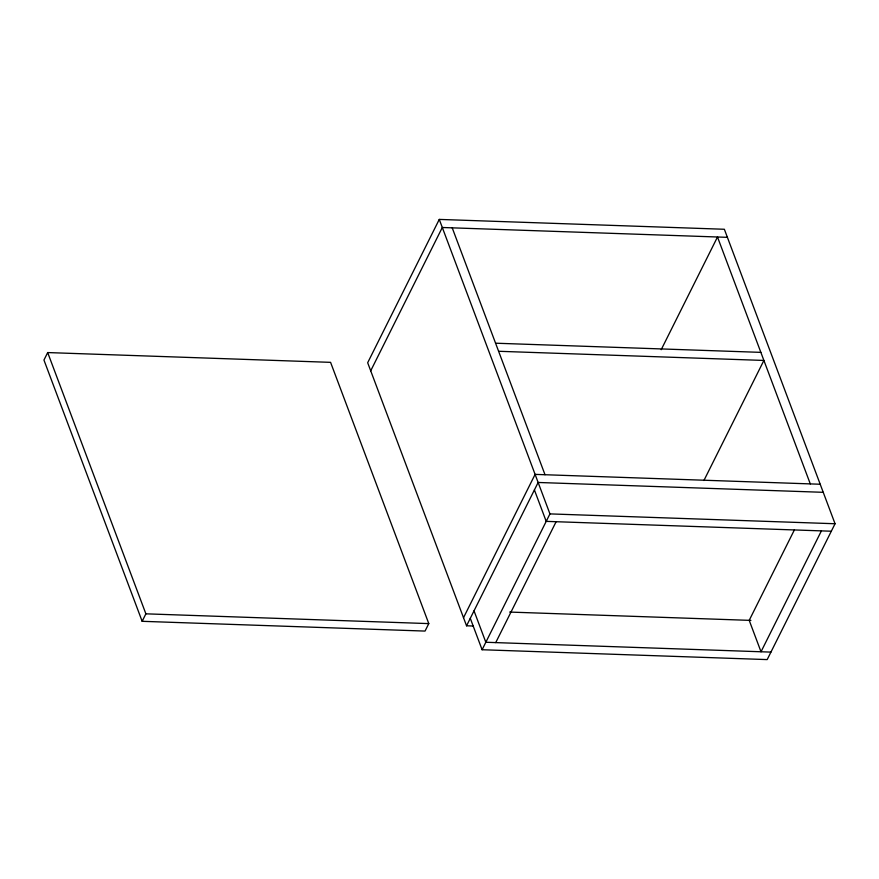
<?xml version="1.0" encoding="UTF-8"?>
<svg xmlns="http://www.w3.org/2000/svg" width="879" height="879" viewBox="0 0 879 879"><rect width="100%" height="100%" fill="white"/><g stroke="black" fill="none" stroke-linecap="round" stroke-linejoin="round"><path stroke-width="1.32" d="M47.686 352.567L43.95 360.049L142.156 621.31L425.051 631.078L428.787 623.607L330.581 362.346L47.686 352.567L145.881 613.828L142.156 621.31M470.287 618.311L482.099 649.735L767.191 659.591L835.05 523.741L724.362 229.265L439.269 219.409L367.675 362.741L466.551 625.793L473.396 626.024M370.707 370.817L442.302 227.496L727.405 237.341M463.508 617.717L535.102 474.385L820.206 484.241M466.551 625.793L538.135 482.472L823.238 492.317M482.099 649.735L549.946 513.896L439.269 219.409M495.734 642.604L556.121 521.708M661.195 349.699L717.495 237L810.295 483.9M703.925 480.494L763.895 360.445L498.613 351.281M794.352 529.982L749.205 620.343L761.016 651.768L821.404 530.872M495.569 343.206L760.851 352.369M549.946 513.896L835.05 523.741M831.314 531.224L546.211 521.368L534.41 489.944M509.655 612.07L750.897 620.398M145.881 613.828L428.787 623.607M770.927 652.108L485.834 642.263L474.023 610.839M452.213 227.837L545.013 474.726"/></g></svg>
